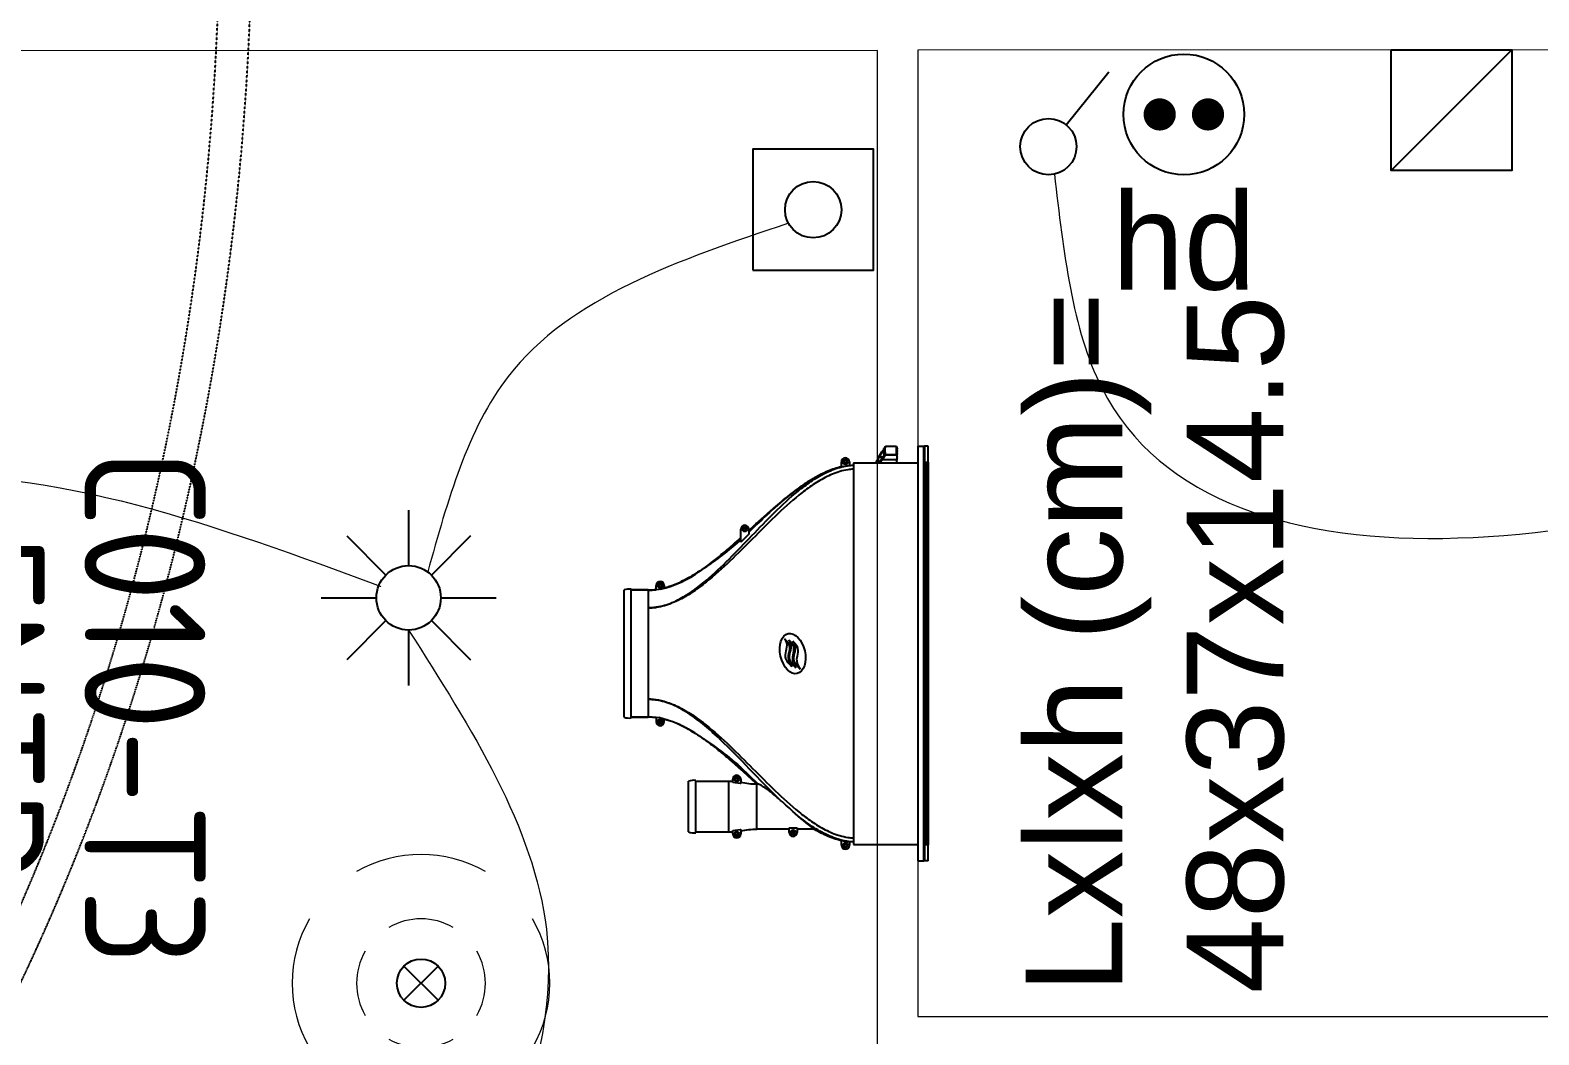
# Model space of a CAD drawing. Header units: millimetres. Extents: x 454430 to 532383, y -370512 to -310890.
# Drawn here: x 470948 to 472822, y -352926 to -351678 of the extents above; entities that cross this region are included whole.
import ezdxf

# ---------------------------------------------------------------- set-up
doc = ezdxf.new("R2010")
doc.units = ezdxf.units.MM
doc.set_wipeout_variables(frame=1)
doc.linetypes.add('prlm_ef', pattern=[0.165, 0.1, -0.065])
for name, color, linetype in [('_GAZELEC-EAU CHAUDE', 1, 'Continuous'), ('prlm-CHAUFF', 30, 'Continuous'), ('prlm-EAU-EF', 161, 'Continuous'), ('prlm-ELEC-CFO', 201, 'Continuous'), ('prlm-ELEC-SSI', 230, 'Continuous')]:
    doc.layers.add(name, color=color, linetype=linetype)
doc.layers.add('prlm-xpoly', color=7, linetype='Continuous', plot=False)
doc.styles.add('prlm-elec-cfo', font='comic.ttf', dxfattribs={"height": 12})
doc.styles.add('prlm-xpoly', font='isocp.shx', dxfattribs={"height": 15})
doc.styles.get("Standard").update_dxf_attribs({"font": 'arial.ttf'})

# ---------------------------------------------------------------- blocks, each defined once
blk = doc.blocks.new('xi.BP')
at = {"layer": 'prlm-ELEC-CFO', "color": 0, "flags": 128}
blk.add_lwpolyline([(-7.5, -7.5), (7.5, -7.5), (7.5, 7.5), (-7.5, 7.5)], close=True, dxfattribs=at)
at = {"layer": 'prlm-ELEC-CFO', "color": 0}
blk.add_circle((0, 0), 3.5, dxfattribs=at)
blk = doc.blocks.new('xi.SPOT')
at = {"color": 0, "lineweight": 5}
blk.add_wipeout([(-4, 0), (-2.83, -2.83), (0, -4), (2.83, -2.83), (4, 0), (2.83, 2.83), (0, 4), (-2.83, 2.83)], dxfattribs=at).dxf.layer = 'prlm-ELEC-CFO'
at = {"layer": 'prlm-ELEC-CFO', "color": 0, "linetype": 'ByBlock', "lineweight": -2, "flags": 128}
for points in [[(0, 10.88), (0, 4)], [(-7.69, 7.69), (-2.83, 2.83)], [(7.69, 7.69), (2.83, 2.83)], [(-10.88, 0), (-4, 0)], [(4, 0), (10.88, 0)], [(-2.83, -2.83), (-7.69, -7.69)], [(2.83, -2.83), (7.69, -7.69)], [(0, -4), (0, -10.88)]]:
    blk.add_lwpolyline(points, dxfattribs=at)
at = {"layer": 'prlm-ELEC-CFO', "color": 0, "linetype": 'ByBlock', "lineweight": -2}
blk.add_circle((0, 0), 4, dxfattribs=at)
blk = doc.blocks.new('xi.PCHD')
at = {"color": 0, "lineweight": 5}
blk.add_wipeout([(-7.5, -7.5), (7.5, -7.5), (7.5, 7.5), (-7.5, 7.5)], dxfattribs=at).dxf.layer = 'prlm-ELEC-CFO'
at = {"layer": 'prlm-ELEC-CFO', "color": 0, "linetype": 'ByBlock', "lineweight": 5, "const_width": 2}
for points in [[(-4, 0, 1), (-2, 0, 1)], [(2, 0, 1), (4, 0, 1)]]:
    blk.add_lwpolyline(points, format="xyb", close=True, dxfattribs=at)
at = {"layer": 'prlm-ELEC-CFO', "color": 0, "linetype": 'ByBlock', "lineweight": -2}
blk.add_circle((0, 0), 7.5, dxfattribs=at)
blk = doc.blocks.new('xi.SA')
at = {"layer": 'prlm-ELEC-CFO', "color": 0}
blk.add_lwpolyline([(0.2, -1.28), (5.5, 5.28)], dxfattribs=at)
blk.add_circle((-2, -4), 3.5, dxfattribs=at)
blk = doc.blocks.new('xi.fum')
at = {"color": 0}
blk.add_wipeout([(-10.61, -10.61), (-15, 0), (-10.61, 10.61), (0, 15), (10.61, 10.61), (15, 0), (10.61, -10.61), (0, -15)], dxfattribs=at).dxf.layer = 'prlm-ELEC-SSI'
at = {"layer": 'prlm-ELEC-SSI', "color": 0}
for points in [[(-2.12, 2.12), (2.12, -2.12)], [(2.12, 2.12), (-2.12, -2.12)]]:
    blk.add_lwpolyline(points, dxfattribs=at)
blk.add_circle((0, 0), 3, dxfattribs=at)
at = {"layer": 'prlm-ELEC-SSI', "color": 0, "lineweight": 13}
for radius, start, end in [(16, 60, 120), (16, 150, 210), (8, 60, 120), (16, 330, 30), (8, 150, 210), (8, 330, 30), (8, 240, 300), (16, 240, 300)]:
    blk.add_arc((0, 0), radius, start, end, dxfattribs=at)
blk = doc.blocks.new('xi.twintop')
at = {"layer": 'prlm-CHAUFF', "ltscale": 50}
for p, q in [((-7.9, 36.5), (7.9, 36.5)), ((-8, 35.6), (8, 35.6)), ((-7.9, 35.6), (-7.9, 33.5)), ((-7.9, 33.5), (-7.9, 35.6)), ((7.9, 35.6), (7.9, 33.5)), ((7.9, 33.5), (7.9, 35.6)), ((-8.61, 31.95), (-8.61, 32.05)), ((-8.61, 32.05), (-8.51, 32.05)), ((-8.51, 31.95), (-8.61, 31.95)), ((-8.51, 32.16), (-8.41, 32.16)), ((-8.51, 32.05), (-8.51, 32.16)), ((-8.51, 31.84), (-8.51, 31.95)), ((-7.9, 32.5), (-8.46, 32.5)), ((-8.41, 32.16), (-8.41, 32.05)), ((-8.41, 32.05), (-8.3, 32.05)), ((-8.3, 31.95), (-8.41, 31.95)), ((-8.41, 31.95), (-8.41, 31.84)), ((-8.3, 32.05), (-8.3, 31.95)), ((-8.16, 31.5), (-7.95, 32.18)), ((-7.9, 32.5), (-7.95, 32.18)), ((-5.67, 33.5), (-7.9, 33.5)), ((5.67, 33.5), (-5.67, 33.5)), ((7.9, 33.5), (5.67, 33.5)), ((7.95, 32.18), (7.9, 32.5)), ((7.9, 32.5), (8.46, 32.5)), ((8.16, 31.5), (7.95, 32.18)), ((8.3, 31.95), (8.3, 32.05)), ((8.3, 32.05), (8.41, 32.05)), ((8.41, 31.95), (8.3, 31.95)), ((8.41, 32.16), (8.51, 32.16)), ((8.41, 32.05), (8.41, 32.16)), ((8.41, 31.84), (8.41, 31.95)), ((8.51, 32.16), (8.51, 32.05)), ((8.51, 32.05), (8.61, 32.05)), ((8.61, 31.95), (8.51, 31.95)), ((8.51, 31.95), (8.51, 31.84)), ((8.61, 32.05), (8.61, 31.95)), ((-8.41, 31.84), (-8.51, 31.84)), ((-8.46, 31.5), (-8.16, 31.5)), ((8.46, 31.5), (8.16, 31.5)), ((8.51, 31.84), (8.41, 31.84)), ((-22.15, 28.5), (-15.85, 28.5)), ((-9.41, 28.48), (-9.41, 28.48)), ((9.12, 29.02), (9.09, 29.02)), ((9.41, 28.48), (9.38, 28.48)), ((-15.75, 27.6), (-22.25, 27.6)), ((-22.15, 27.6), (-22.15, 23.5)), ((-22.15, 27.6), (-22.15, 23.5)), ((-15.85, 27.6), (-15.85, 23.5)), ((-15.85, 27.6), (-15.85, 23.5)), ((-22.56, 22.55), (-22.45, 22.55)), ((-22.56, 22.45), (-22.56, 22.55)), ((-22.45, 22.66), (-22.35, 22.66)), ((-22.45, 22.55), (-22.45, 22.66)), ((-22.4, 23), (-21.97, 23)), ((-22.35, 22.66), (-22.35, 22.55)), ((-22.35, 22.55), (-22.24, 22.55)), ((-22.24, 22.55), (-22.24, 22.45)), ((-15.85, 23.5), (-22.15, 23.5)), ((-21.97, 23), (-21.85, 22.06)), ((-16.15, 22.06), (-16.03, 23)), ((-16.03, 23), (-15.6, 23)), ((-15.76, 22.45), (-15.76, 22.55)), ((-15.76, 22.55), (-15.65, 22.55)), ((-15.65, 22.66), (-15.55, 22.66)), ((-15.65, 22.55), (-15.65, 22.66)), ((-15.55, 22.66), (-15.55, 22.55)), ((-15.55, 22.55), (-15.44, 22.55)), ((-15.44, 22.55), (-15.44, 22.45)), ((-22.45, 22.45), (-22.56, 22.45)), ((-22.45, 22.34), (-22.45, 22.45)), ((-22.35, 22.34), (-22.45, 22.34)), ((-21.85, 22), (-22.4, 22)), ((-22.24, 22.45), (-22.35, 22.45)), ((-22.35, 22.45), (-22.35, 22.34)), ((-21.85, 22.06), (-21.85, 22)), ((-16.2, 19.84), (-14.13, 22)), ((-14.13, 22), (-16.2, 19.84)), ((-16.15, 22), (-16.15, 22.06)), ((-15.6, 22), (-16.15, 22)), ((-15.65, 22.45), (-15.76, 22.45)), ((-15.65, 22.34), (-15.65, 22.45)), ((-15.55, 22.34), (-15.65, 22.34)), ((-15.55, 22.45), (-15.55, 22.34)), ((-15.44, 22.45), (-15.55, 22.45)), ((14.83, 21), (13.83, 22)), ((13.83, 22), (15.44, 22)), ((15.44, 21), (14.83, 21)), ((15.28, 21.45), (15.28, 21.55)), ((15.28, 21.55), (15.39, 21.55)), ((15.39, 21.45), (15.28, 21.45)), ((15.39, 21.66), (15.49, 21.66)), ((15.39, 21.55), (15.39, 21.66)), ((15.39, 21.34), (15.39, 21.45)), ((15.49, 21.34), (15.39, 21.34)), ((15.49, 21.66), (15.49, 21.55)), ((15.49, 21.55), (15.6, 21.55)), ((15.49, 21.45), (15.49, 21.34)), ((15.6, 21.45), (15.49, 21.45)), ((15.6, 21.55), (15.6, 21.45)), ((-21.8, 20), (-16.2, 20)), ((-21.8, 16), (-21.8, 20)), ((-21.8, 16), (-21.8, 20)), ((-16.2, 19.84), (-16.2, 20)), ((-16.2, 19.84), (-16.2, 20)), ((-22.36, 15.45), (-22.36, 15.55)), ((-22.36, 15.55), (-22.25, 15.55)), ((-22.25, 15.45), (-22.36, 15.45)), ((-22.25, 15.66), (-22.15, 15.66)), ((-22.25, 15.55), (-22.25, 15.66)), ((-22.25, 15.34), (-22.25, 15.45)), ((-22.15, 15.34), (-22.25, 15.34)), ((-22.2, 16), (-21.65, 16)), ((-21.65, 15), (-22.2, 15)), ((-22.15, 15.66), (-22.15, 15.55)), ((-22.15, 15.55), (-22.04, 15.55)), ((-22.15, 15.45), (-22.15, 15.34)), ((-22.04, 15.45), (-22.15, 15.45)), ((-22.04, 15.55), (-22.04, 15.45)), ((-21.8, 12.88), (-21.8, 15)), ((-21.8, 12.88), (-21.8, 15)), ((-21.65, 16), (-21.65, 15)), ((-23.8, 9.5), (-23.19, 9.5)), ((23.19, 9.5), (23.8, 9.5)), ((-23.96, 8.95), (-23.96, 9.05)), ((-23.96, 9.05), (-23.85, 9.05)), ((-23.85, 8.95), (-23.96, 8.95)), ((-23.85, 9.16), (-23.75, 9.16)), ((-23.85, 9.05), (-23.85, 9.16)), ((-23.85, 8.84), (-23.85, 8.95)), ((-23.75, 8.84), (-23.85, 8.84)), ((-23.36, 8.5), (-23.8, 8.5)), ((-23.75, 9.16), (-23.75, 9.05)), ((-23.75, 9.05), (-23.64, 9.05)), ((-23.75, 8.95), (-23.75, 8.84)), ((-23.64, 8.95), (-23.75, 8.95)), ((23.7, 8), (-23.7, 8)), ((-23.7, 8), (-23.7, 0)), ((-23.64, 9.05), (-23.64, 8.95)), ((-23.36, 8.42), (-23.36, 8.5)), ((23.36, 8.42), (23.36, 8.5)), ((23.8, 8.5), (23.36, 8.5)), ((23.64, 8.95), (23.64, 9.05)), ((23.64, 9.05), (23.75, 9.05)), ((23.75, 8.95), (23.64, 8.95)), ((23.7, 8), (23.7, 0)), ((23.75, 9.16), (23.85, 9.16)), ((23.75, 9.05), (23.75, 9.16)), ((23.75, 8.84), (23.75, 8.95)), ((23.85, 8.84), (23.75, 8.84)), ((23.85, 9.16), (23.85, 9.05)), ((23.85, 9.05), (23.96, 9.05)), ((23.85, 8.95), (23.85, 8.84)), ((23.96, 8.95), (23.85, 8.95)), ((23.96, 9.05), (23.96, 8.95)), ((24.18, 4.47), (23.7, 4.81)), ((24.06, 4.42), (23.7, 4.66)), ((24.06, 2.6), (24.06, 4.42)), ((24.64, 4.04), (24.06, 4.42)), ((24.2, 4.46), (24.18, 4.47)), ((24.54, 4.24), (24.2, 4.46)), ((24.35, 4.85), (24.33, 4.89)), ((24.35, 4.36), (24.35, 4.85)), ((24.35, 4.85), (24.36, 4.85)), ((24.41, 4.79), (24.43, 4.83)), ((24.41, 4.79), (24.41, 4.32)), ((25.01, 4.43), (24.41, 4.79)), ((24.43, 4.83), (25.04, 4.47)), ((24.64, 4.04), (24.72, 4.01)), ((24.64, 2.6), (24.64, 4.04)), ((24.72, 4.01), (24.72, 2.65)), ((25.04, 4.47), (25.01, 4.43)), ((25.01, 4.25), (25.01, 4.43)), ((25.02, 4.42), (25.01, 4.43)), ((25.06, 4.46), (25.02, 4.42)), ((25.02, 4.42), (25.02, 4.25)), ((25.28, 4.25), (25.02, 4.42)), ((25.04, 4.47), (25.06, 4.46)), ((25.06, 4.46), (25.39, 4.24)), ((25.71, 2.65), (25.71, 4.01)), ((23.7, 2.6), (24.06, 2.6)), ((23.7, 2.57), (23.73, 2.6)), ((23.79, 2.6), (23.88, 2.51)), ((23.88, 2.51), (23.97, 2.6)), ((24.04, 2.6), (24.13, 2.51)), ((24.64, 2.6), (24.06, 2.6)), ((24.13, 2.51), (24.22, 2.6)), ((24.18, 2.56), (24.24, 2.51)), ((24.24, 2.51), (24.3, 2.58)), ((24.28, 2.6), (24.37, 2.51)), ((24.37, 2.51), (24.46, 2.6)), ((24.42, 2.57), (24.48, 2.51)), ((24.48, 2.51), (24.56, 2.58)), ((24.54, 2.6), (24.63, 2.51)), ((24.63, 2.51), (24.72, 2.6)), ((24.72, 2.65), (24.64, 2.6)), ((24.64, 2.6), (24.64, 2.6)), ((25.66, 2.6), (24.64, 2.6)), ((24.7, 2.58), (24.77, 2.51)), ((24.72, 2.65), (25.71, 2.65)), ((24.73, 2.6), (24.82, 2.51)), ((24.77, 2.51), (24.79, 2.53)), ((24.82, 2.51), (24.91, 2.6)), ((24.9, 2.59), (24.98, 2.51)), ((24.98, 2.51), (25.07, 2.6)), ((25.02, 2.54), (25.05, 2.51)), ((25.05, 2.51), (25.09, 2.55)), ((25.06, 2.58), (25.13, 2.51)), ((25.13, 2.51), (25.22, 2.6)), ((25.19, 2.57), (25.25, 2.51)), ((25.25, 2.51), (25.34, 2.6)), ((25.27, 2.53), (25.29, 2.51)), ((25.29, 2.51), (25.32, 2.54)), ((25.31, 2.56), (25.36, 2.51)), ((25.36, 2.51), (25.45, 2.6)), ((25.4, 2.55), (25.44, 2.51)), ((25.44, 2.51), (25.53, 2.6)), ((25.48, 2.54), (25.51, 2.51)), ((25.51, 2.51), (25.6, 2.6)), ((25.53, 2.53), (25.55, 2.51)), ((25.55, 2.51), (25.64, 2.6)), ((25.71, 2.65), (25.66, 2.6)), ((25.66, 2.6), (25.66, 2.6)), ((-25.75, 0), (-25.75, -0.73)), ((25.75, 0), (-25.75, 0)), ((25.75, 0), (25.75, -0.73)), ((-25.75, -0.81), (-25.75, -0.73)), ((-25.75, -0.73), (25.75, -0.73)), ((-25.75, -1.3), (-25.75, -0.81)), ((25.75, -0.81), (-25.75, -0.81)), ((-25.75, -1.3), (25.75, -1.3)), ((23.75, -0.99), (-23.75, -0.99)), ((-23.75, -1.06), (-23.75, -0.99)), ((-23.55, -0.99), (-23.75, -1.06)), ((-23.75, -1.06), (23.75, -1.06)), ((23.75, -1.11), (-23.75, -1.11)), ((-23.75, -1.16), (-23.75, -1.11)), ((-23.59, -1.11), (-23.75, -1.16)), ((-23.75, -1.16), (23.75, -1.16)), ((23.75, -1.2), (-23.75, -1.2)), ((-23.75, -1.23), (-23.75, -1.2)), ((-23.64, -1.2), (-23.75, -1.23)), ((-23.75, -1.23), (23.75, -1.23)), ((23.75, -1.26), (-23.75, -1.26)), ((-23.75, -1.28), (-23.75, -1.26)), ((-23.68, -1.26), (-23.75, -1.28)), ((-23.75, -1.28), (23.75, -1.28)), ((23.75, -1.29), (-23.75, -1.29)), ((-23.75, -1.3), (-23.75, -1.29)), ((-23.73, -1.29), (-23.75, -1.3)), ((-23.75, -1.3), (23.75, -1.3)), ((23.75, -1.06), (23.55, -0.99)), ((23.75, -1.16), (23.59, -1.11)), ((23.75, -1.23), (23.64, -1.2)), ((23.75, -1.28), (23.68, -1.26)), ((23.75, -1.3), (23.73, -1.29)), ((23.75, -0.99), (23.75, -1.06)), ((23.75, -1.11), (23.75, -1.16)), ((23.75, -1.2), (23.75, -1.23)), ((23.75, -1.26), (23.75, -1.28)), ((23.75, -1.29), (23.75, -1.3)), ((25.75, -0.73), (25.75, -0.81)), ((25.75, -1.3), (25.75, -0.81))]:
    blk.add_line(p, q, dxfattribs=at)
for centre, radius in [((-8.46, 32), 0.3), ((-8.46, 32), 0.25), ((8.46, 32), 0.3), ((8.46, 32), 0.25), ((-22.4, 22.5), 0.3), ((-22.4, 22.5), 0.25), ((-15.6, 22.5), 0.3), ((-15.6, 22.5), 0.25), ((15.44, 21.5), 0.3), ((15.44, 21.5), 0.25), ((-22.2, 15.5), 0.3), ((-22.2, 15.5), 0.25), ((-23.8, 9), 0.3), ((-23.8, 9), 0.25), ((23.8, 9), 0.3), ((23.8, 9), 0.25)]:
    blk.add_circle(centre, radius, dxfattribs=at)
for centre, radius, start, end in [((-6.01, 35.83), 2, 160.5755, 186.7441), ((-6.01, 35.83), 2, 160.5755, 186.7441), ((6.01, 35.83), 2, 353.2559, 19.4245), ((6.01, 35.83), 2, 353.2559, 19.4245), ((-8.46, 32), 0.5, 90, 270), ((-15.67, 33.51), 7.77, 352.5456, 359.9423), ((-15.72, 33.51), 7.82, 352.5763, 359.9264), ((-15.07, 33.49), 7.17, 352.0923, 353.5448), ((-15.07, 33.49), 7.17, 353.9053, 0.1157), ((15.11, 33.49), 7.25, 179.9215, 187.8382), ((15.67, 33.51), 7.77, 180.0577, 187.4544), ((15.72, 33.51), 7.82, 180.0736, 187.4237), ((21.1, 34.98), 13.43, 192.9954, 216.0824), ((8.46, 32), 0.5, 270, 90), ((-19.51, 34.47), 11.74, 332.3321, 345.441), ((-19.16, 34.32), 11.35, 332.1374, 345.6929), ((19.16, 34.32), 11.35, 194.4106, 207.8626), ((-20.26, 27.83), 2, 160.5755, 186.7441), ((-20.26, 27.83), 2, 160.5755, 186.7441), ((-17.74, 27.83), 2, 353.2559, 19.4245), ((-17.74, 27.83), 2, 353.2559, 19.4245), ((-43.13, 48.06), 39, 319.3887, 329.86), ((-43.13, 48.06), 39, 319.3887, 329.8601), ((-26.92, 38.17), 20.01, 331.0483, 332.7983), ((-26.92, 38.17), 20.01, 331.0482, 332.7982), ((26.92, 38.17), 20.01, 207.2018, 208.9518), ((43.13, 48.06), 39, 210.1399, 220.6113), ((43.13, 48.06), 39, 212.5506, 220.6113), ((-22.4, 22.5), 0.5, 90, 270), ((-15.6, 22.5), 0.5, 270, 90), ((-22.51, 30.1), 11.66, 315.9701, 320.4245), ((-22.76, 30.33), 11.99, 316.0326, 320.3619), ((22.51, 30.1), 11.66, 219.5755, 224.0299), ((22.76, 30.33), 11.99, 219.6381, 223.9674), ((15.44, 21.5), 0.5, 270, 90), ((-44.74, 40.05), 35.1, 315.7111, 319.5265), ((-22.2, 15.5), 0.5, 90, 270), ((-2.48, -0.77), 23.65, 136.4099, 144.7501), ((-23.8, 9), 0.5, 90, 270), ((-11.41, 6.64), 12.12, 163.7263, 166.3852), ((23.8, 9), 0.5, 270, 90), ((17.64, -7.23), 13.85, 61.9182, 64.0515), ((17.76, -6.88), 13.43, 62.115, 63.7632), ((18.29, -6.04), 12.5, 61.3177, 61.5903), ((24.75, 5.45), 0.703, 233.033, 242.9325), ((24.72, 5.11), 0.448, 214.6713, 225.4982), ((25.88, 4.92), 0.836, 234.1326, 239.2425), ((18.29, -6.04), 12.5, 53.7494, 55.0637)]:
    blk.add_arc(centre, radius, start, end, dxfattribs=at)
blk.add_ellipse((0, 15.55), major_axis=(2.49, 0.57), ratio=0.600775, dxfattribs=at)
for points, knots in [([(-5.67, 33.5), (-5.67, 33.33), (-5.68, 33.16), (-5.7, 32.82), (-5.72, 32.65), (-5.8, 32.15), (-5.87, 31.82), (-6.05, 31.16), (-6.16, 30.84), (-6.41, 30.21), (-6.55, 29.9), (-7, 29), (-7.34, 28.43), (-8.08, 27.34), (-8.47, 26.81), (-9.69, 25.27), (-10.57, 24.3), (-12.38, 22.39), (-13.32, 21.46), (-15.19, 19.6), (-16.12, 18.67), (-17.95, 16.77), (-18.84, 15.8), (-20.08, 14.27), (-20.47, 13.75), (-21.03, 12.94), (-21.21, 12.66), (-21.55, 12.09), (-21.72, 11.8), (-22.17, 10.91), (-22.43, 10.31), (-22.7, 9.36), (-22.77, 9.03), (-22.86, 8.47), (-22.88, 8.24), (-22.89, 8)], [0, 0, 0, 0, 0.015625, 0.015625, 0.03125, 0.03125, 0.0625, 0.0625, 0.09375, 0.09375, 0.125, 0.125, 0.1875, 0.1875, 0.25, 0.25, 0.375, 0.375, 0.5, 0.5, 0.625, 0.625, 0.75, 0.75, 0.8125, 0.8125, 0.84375, 0.84375, 0.875, 0.875, 0.9375, 0.9375, 0.96875, 0.96875, 0.9907189, 0.9907189, 0.9907189, 0.9907189]), ([(-18.04, 17.26), (-16.85, 18.51), (-15.59, 19.7), (-13.1, 22.1), (-11.85, 23.3), (-10.07, 25.17), (-9.49, 25.81), (-8.39, 27.13), (-7.87, 27.82), (-7.16, 28.91), (-6.93, 29.29), (-6.52, 30.07), (-6.33, 30.48), (-6.02, 31.31), (-5.89, 31.74), (-5.76, 32.39), (-5.73, 32.61), (-5.69, 32.95), (-5.69, 33.06), (-5.67, 33.28), (-5.67, 33.39), (-5.67, 33.5)], [0, 0, 0, 0, 0.25, 0.25, 0.5, 0.5, 0.625, 0.625, 0.75, 0.75, 0.8125, 0.8125, 0.875, 0.875, 0.9375, 0.9375, 0.96875, 0.96875, 0.984375, 0.984375, 1, 1, 1, 1]), ([(5.67, 33.5), (5.67, 33.33), (5.68, 33.16), (5.71, 32.81), (5.73, 32.64), (5.81, 32.14), (5.88, 31.8), (6.08, 31.14), (6.2, 30.82), (6.47, 30.19), (6.62, 29.88), (7.1, 28.98), (7.46, 28.42), (8.23, 27.34), (8.65, 26.82), (9.93, 25.3), (10.84, 24.34), (12.72, 22.46), (13.69, 21.54), (15.61, 19.69), (16.57, 18.77), (18.43, 16.87), (19.34, 15.9), (20.59, 14.36), (20.99, 13.83), (21.55, 13), (21.73, 12.72), (22.07, 12.15), (22.24, 11.85), (22.69, 10.95), (22.94, 10.33), (23.21, 9.37), (23.28, 9.05), (23.36, 8.48), (23.38, 8.24), (23.39, 8)], [0, 0, 0, 0, 0.015625, 0.015625, 0.03125, 0.03125, 0.0625, 0.0625, 0.09375, 0.09375, 0.125, 0.125, 0.1875, 0.1875, 0.25, 0.25, 0.375, 0.375, 0.5, 0.5, 0.625, 0.625, 0.75, 0.75, 0.8125, 0.8125, 0.84375, 0.84375, 0.875, 0.875, 0.9375, 0.9375, 0.96875, 0.96875, 0.9908046, 0.9908046, 0.9908046, 0.9908046]), ([(22.89, 8), (22.88, 8.24), (22.86, 8.47), (22.77, 9.03), (22.7, 9.36), (22.43, 10.31), (22.17, 10.91), (21.72, 11.8), (21.55, 12.09), (21.21, 12.66), (21.03, 12.94), (20.47, 13.75), (20.08, 14.27), (18.84, 15.8), (17.95, 16.77), (16.12, 18.67), (15.18, 19.6), (13.32, 21.46), (12.38, 22.39), (10.57, 24.3), (9.69, 25.27), (8.47, 26.81), (8.08, 27.34), (7.34, 28.43), (7, 29), (6.55, 29.9), (6.41, 30.21), (6.16, 30.84), (6.05, 31.16), (5.87, 31.82), (5.79, 32.15), (5.72, 32.65), (5.7, 32.82), (5.68, 33.16), (5.67, 33.33), (5.67, 33.5)], [0.0092808, 0.0092808, 0.0092808, 0.0092808, 0.03125, 0.03125, 0.0625, 0.0625, 0.125, 0.125, 0.15625, 0.15625, 0.1875, 0.1875, 0.25, 0.25, 0.375, 0.375, 0.5, 0.5, 0.625, 0.625, 0.75, 0.75, 0.8125, 0.8125, 0.875, 0.875, 0.90625, 0.90625, 0.9375, 0.9375, 0.96875, 0.96875, 0.984375, 0.984375, 1, 1, 1, 1]), ([(-8.9, 29.46), (-9.06, 29.12), (-9.43, 28.41), (-10.08, 27.35), (-10.83, 26.27), (-11.65, 25.18), (-12.54, 24.1), (-13.65, 22.81), (-14.86, 21.46), (-15.81, 20.43), (-16.2, 20)], [0.1568082, 0.1568082, 0.1568082, 0.1568082, 0.2305418, 0.3149874, 0.4025619, 0.4929385, 0.5856877, 0.6803551, 0.8317746, 0.9509578, 0.9509578, 0.9509578, 0.9509578]), ([(14.38, 22), (14.06, 22.36), (13.37, 23.14), (12.33, 24.35), (11.38, 25.54), (10.58, 26.62), (9.93, 27.59), (9.37, 28.52), (9.05, 29.15), (8.91, 29.44)], [0.5730592, 0.5730592, 0.5730592, 0.5730592, 0.626259, 0.6884084, 0.7489718, 0.7930827, 0.8358988, 0.8773199, 0.9123747, 0.9123747, 0.9123747, 0.9123747]), ([(23.19, 9.5), (23.12, 9.79), (23.04, 10.07), (22.86, 10.64), (22.75, 10.92), (22.41, 11.74), (22.14, 12.27), (21.56, 13.3), (21.24, 13.8), (20.57, 14.77), (20.21, 15.25), (19.11, 16.65), (18.33, 17.54), (16.73, 19.29), (15.91, 20.15), (15.09, 21)], [0, 0, 0, 0, 0.0625, 0.0625, 0.125, 0.125, 0.25, 0.25, 0.375, 0.375, 0.5, 0.5, 0.75, 0.75, 1, 1, 1, 1]), ([(21.4, 13.55), (21.3, 13.71), (20.98, 14.2), (20.41, 15.02), (19.67, 15.99), (18.88, 16.96), (17.95, 18.04), (16.9, 19.22), (15.98, 20.24), (15.44, 20.84), (15.29, 21)], [0.1694223, 0.1694223, 0.1694223, 0.1694223, 0.1906001, 0.2339285, 0.2787061, 0.3247019, 0.3716424, 0.4351709, 0.4991397, 0.523565, 0.523565, 0.523565, 0.523565]), ([(-18.04, 17.26), (-17.81, 17.52), (-17.58, 17.79), (-17.17, 18.3), (-16.98, 18.55), (-16.64, 19.03), (-16.49, 19.25), (-16.32, 19.53), (-16.28, 19.62), (-16.22, 19.76), (-16.2, 19.81), (-16.2, 19.84)], [0, 0, 0, 0, 0.25, 0.25, 0.5, 0.5, 0.75, 0.75, 0.875, 0.875, 1, 1, 1, 1]), ([(-23.39, 8), (-23.38, 8.28), (-23.35, 8.55), (-23.25, 9.19), (-23.16, 9.55), (-22.84, 10.61), (-22.54, 11.29), (-21.83, 12.6), (-21.42, 13.22), (-20.56, 14.41), (-20.09, 14.98), (-19.62, 15.54)], [0.0331631, 0.0331631, 0.0331631, 0.0331631, 0.125, 0.125, 0.25, 0.25, 0.5, 0.5, 0.75, 0.75, 1, 1, 1, 1]), ([(-1.94, 14.63), (-1.21, 15.35), (-0.84, 15.44), (-0.45, 15.4), (0.16, 15.33), (0.81, 14.93), (1.54, 15.51)], [0, 0, 0, 0, 0.389075, 0.389075, 0.389075, 1, 1, 1, 1]), ([(-1.63, 15.67), (-0.9, 16.39), (-0.53, 16.49), (-0.14, 16.44), (0.47, 16.38), (1.12, 15.98), (1.85, 16.55)], [0, 0, 0, 0, 0.389075, 0.389075, 0.389075, 1, 1, 1, 1]), ([(-23.19, 9.5), (-23.12, 9.8), (-23.04, 10.09), (-22.9, 10.53), (-22.84, 10.67), (-22.74, 10.96), (-22.68, 11.1), (-22.5, 11.53), (-22.37, 11.8), (-22.1, 12.35), (-21.95, 12.61), (-21.8, 12.88)], [0, 0, 0, 0, 0.25, 0.25, 0.375, 0.375, 0.5, 0.5, 0.75, 0.75, 1, 1, 1, 1]), ([(-21.8, 12.88), (-21.96, 12.6), (-22.11, 12.32), (-22.4, 11.74), (-22.54, 11.45), (-22.78, 10.85), (-22.89, 10.55), (-23.01, 10.17), (-23.03, 10.1), (-23.05, 10.03)], [0, 0, 0, 0, 0.25, 0.25, 0.5, 0.5, 0.75, 0.75, 0.8062429, 0.8062429, 0.8062429, 0.8062429]), ([(24.24, 4.96), (24.23, 4.96), (24.23, 4.96), (24.22, 4.97), (24.2, 4.97), (24.19, 4.97), (24.18, 4.98), (24.16, 4.98), (24.15, 4.98), (24.13, 4.99), (24.11, 4.99), (24.09, 4.99), (24.08, 4.99), (24.05, 4.99), (24.02, 4.99), (23.98, 4.99), (23.93, 4.98), (23.89, 4.98), (23.84, 4.97), (23.78, 4.96), (23.74, 4.95), (23.71, 4.95), (23.7, 4.94)], [0.1059402, 0.1059402, 0.1059402, 0.1059402, 0.1359504, 0.1694868, 0.202886, 0.2361704, 0.2693627, 0.3024859, 0.3355633, 0.3686184, 0.401675, 0.434757, 0.4678887, 0.5010941, 0.5629781, 0.6246926, 0.6863942, 0.7482374, 0.8103737, 0.8729511, 0.9361135, 0.9654522, 0.9654522, 0.9654522, 0.9654522]), ([(23.7, 4.91), (23.71, 4.91), (23.72, 4.91), (23.74, 4.92), (23.78, 4.92), (23.81, 4.93), (23.83, 4.93), (23.86, 4.94), (23.89, 4.94), (23.92, 4.95), (23.94, 4.95), (23.97, 4.95), (23.99, 4.96), (24.02, 4.96), (24.04, 4.96), (24.06, 4.96), (24.08, 4.96), (24.11, 4.96), (24.14, 4.96), (24.18, 4.96), (24.21, 4.95), (24.24, 4.95), (24.26, 4.94), (24.28, 4.93), (24.3, 4.92), (24.32, 4.91), (24.33, 4.9), (24.33, 4.89)], [0.053874, 0.053874, 0.053874, 0.053874, 0.0607104, 0.0907643, 0.1206402, 0.1503557, 0.1799287, 0.2093776, 0.238721, 0.2679778, 0.2971672, 0.3263086, 0.3554219, 0.3845269, 0.4136437, 0.4427926, 0.4719939, 0.5012681, 0.5562327, 0.6110034, 0.6657154, 0.7205017, 0.7754929, 0.8308166, 0.8865967, 0.9429527, 1, 1, 1, 1]), ([(24.35, 4.85), (24.35, 4.86), (24.35, 4.86), (24.34, 4.87), (24.33, 4.88), (24.32, 4.88), (24.31, 4.89), (24.3, 4.89), (24.29, 4.9), (24.28, 4.9), (24.26, 4.91), (24.25, 4.91), (24.23, 4.91), (24.22, 4.92), (24.2, 4.92), (24.18, 4.92), (24.17, 4.92), (24.15, 4.92), (24.12, 4.92), (24.09, 4.92), (24.05, 4.92), (24, 4.92), (23.95, 4.91), (23.9, 4.9), (23.85, 4.89), (23.79, 4.88), (23.74, 4.87), (23.71, 4.86), (23.7, 4.86)], [0, 0, 0, 0, 0.0300773, 0.0600539, 0.0899314, 0.1197114, 0.1493956, 0.1789856, 0.2084831, 0.2378898, 0.2672073, 0.2964374, 0.3255817, 0.3546421, 0.3836203, 0.4125181, 0.4413372, 0.4700795, 0.4987468, 0.5532579, 0.6080368, 0.6630958, 0.7184471, 0.7741027, 0.8300742, 0.8863734, 0.9430116, 0.9677174, 0.9677174, 0.9677174, 0.9677174]), ([(24.65, 4.2), (24.65, 4.2), (24.64, 4.2), (24.64, 4.2), (24.63, 4.2), (24.63, 4.2), (24.62, 4.2), (24.61, 4.21), (24.6, 4.21), (24.59, 4.21), (24.58, 4.22), (24.55, 4.23), (24.54, 4.24), (24.54, 4.24)], [0, 0, 0, 0, 0.061789, 0.122374, 0.182441, 0.242697, 0.303842, 0.366548, 0.43144, 0.49908, 0.668346, 0.832646, 1, 1, 1, 1]), ([(25.45, 4.21), (25.44, 4.21), (25.44, 4.22), (25.43, 4.22), (25.41, 4.23), (25.4, 4.23), (25.39, 4.24), (25.37, 4.24), (25.36, 4.25), (25.34, 4.25), (25.32, 4.25), (25.3, 4.26), (25.29, 4.26), (25.27, 4.26), (25.24, 4.26), (25.22, 4.26), (25.2, 4.26), (25.17, 4.26), (25.13, 4.26), (25.08, 4.26), (25.03, 4.26), (24.97, 4.25), (24.91, 4.24), (24.85, 4.24), (24.79, 4.23), (24.72, 4.21), (24.67, 4.21), (24.65, 4.2)], [0.0304712, 0.0304712, 0.0304712, 0.0304712, 0.0599457, 0.0897682, 0.1195016, 0.1491541, 0.1787343, 0.2082505, 0.2377114, 0.2671256, 0.2965018, 0.3258487, 0.355175, 0.3844897, 0.4138015, 0.4431194, 0.4724522, 0.5018089, 0.5568669, 0.611863, 0.6668562, 0.7219052, 0.7770682, 0.8324028, 0.8879658, 0.9438132, 1, 1, 1, 1]), ([(25.71, 4.01), (25.69, 4.04), (25.65, 4.06), (25.55, 4.09), (25.48, 4.1), (25.35, 4.1), (25.31, 4.1), (25.21, 4.09), (25.16, 4.09), (24.98, 4.06), (24.86, 4.04), (24.72, 4.01)], [0, 0, 0, 0, 0.25, 0.25, 0.5, 0.5, 0.625, 0.625, 0.75, 0.75, 1, 1, 1, 1])]:
    blk.add_open_spline(points, degree=3, knots=knots, dxfattribs=at)
for points in [[(-22.15, 23.5), (-22.15, 23.33), (-22.14, 23.17), (-22.13, 23)], [(-22.15, 23.5), (-22.15, 23.33), (-22.14, 23.17), (-22.13, 23)], [(-15.85, 23.5), (-15.85, 23.33), (-15.86, 23.17), (-15.87, 23)], [(-15.85, 23.5), (-15.85, 23.33), (-15.86, 23.17), (-15.87, 23)], [(-22.01, 22), (-21.91, 21.33), (-21.8, 20.67), (-21.8, 20)], [(-22.01, 22), (-21.91, 21.33), (-21.8, 20.67), (-21.8, 20)], [(-15.99, 22), (-16.09, 21.33), (-16.2, 20.67), (-16.2, 20)], [(-15.99, 22), (-16.09, 21.33), (-16.2, 20.67), (-16.2, 20)], [(-0.55, 15.04), (-0.94, 15.09), (-1.32, 14.99), (-1.94, 14.63)], [(-1.78, 15.16), (-1.06, 15.88), (-0.68, 15.97), (-0.29, 15.93)], [(-0.39, 15.58), (-0.78, 15.62), (-1.16, 15.52), (-1.78, 15.16)], [(-0.23, 16.09), (-0.63, 16.13), (-1.01, 16.03), (-1.63, 15.67)], [(1.54, 15.51), (0.72, 14.57), (0.07, 14.98), (-0.55, 15.04)], [(1.7, 16.04), (0.88, 15.1), (0.23, 15.51), (-0.39, 15.58)], [(-0.29, 15.93), (0.32, 15.87), (0.96, 15.47), (1.7, 16.04)], [(1.85, 16.55), (1.03, 15.62), (0.38, 16.02), (-0.23, 16.09)], [(-23.19, 9.5), (-23.26, 9.17), (-23.32, 8.84), (-23.36, 8.5)], [(23.36, 8.5), (23.32, 8.84), (23.26, 9.17), (23.19, 9.5)]]:
    blk.add_open_spline(points, degree=3, dxfattribs=at)
at = {"layer": 'prlm-CHAUFF', "ltscale": 50, "insert": (-42.19, -13.41), "char_height": 12, "width": 139.7925, "attachment_point": 1}
blk.add_mtext('Lxlxh (cm)= 48x37x14.5', dxfattribs=at)
blk = doc.blocks.new('xi.th-ch')
at = {"layer": 'prlm-CHAUFF', "color": 0, "linetype": 'ByBlock', "lineweight": -2, "flags": 128}
blk.add_lwpolyline([(-7.5, 7.5), (7.5, 7.5), (7.5, -7.5), (-7.5, -7.5)], close=True, dxfattribs=at)
at = {"layer": 'prlm-CHAUFF', "color": 0}
blk.add_lwpolyline([(-7.5, -7.5), (7.5, 7.5)], dxfattribs=at)

msp = doc.modelspace()

# ---------------------------------------------------------------- linework, layer by layer
at = {"layer": '_GAZELEC-EAU CHAUDE', "linetype": 'prlm_ef'}
msp.add_open_spline([(470047.6, -354703.7), (470049.9, -354664.4), (470052.3, -354624.9), (470058.6, -354545.9), (470062.4, -354506.4), (470069, -354458.8), (470070.2, -354450.6), (470072.5, -354435.3), (470073.7, -354428.3), (470076.1, -354414.3), (470077.3, -354407.3), (470081.2, -354386.5), (470084, -354372.7), (470093, -354331.5), (470099.8, -354304.3), (470123.8, -354218.5), (470143.8, -354161), (470189.2, -354048.1), (470214.7, -353992.6), (470269.9, -353883.3), (470299.6, -353829.5), (470362, -353722.9), (470394.6, -353670.1), (470461.4, -353565.2), (470495.5, -353513), (470576.2, -353390.7), (470622.7, -353320.6), (470713.3, -353179.5), (470757.3, -353108.5), (470811.1, -353014.4), (470823.6, -352992.1), (470846.3, -352950.1), (470856.7, -352930.4), (470877, -352890.7), (470886.8, -352870.8), (470915.6, -352810.7), (470933.8, -352770.2), (470985.4, -352647.5), (471015.7, -352564.2), (471089.2, -352329.6), (471123.9, -352175.7), (471170.4, -351864.5), (471182.1, -351707.3), (471183.4, -351518.2), (471183.1, -351486.2), (471181.9, -351429.1), (471181.1, -351404.1), (471179.4, -351362.9), (471178.6, -351346.6), (471176.8, -351313.9), (471175.8, -351297.6), (471172.4, -351248.7), (471169.9, -351216.1), (471161.4, -351118.3), (471154.7, -351053), (471140.8, -350922.4), (471133.7, -350856.9), (471120.6, -350725.8), (471114.7, -350660), (471108.8, -350572.2), (471107.5, -350550.3), (471105.8, -350516.5), (471105.2, -350504.7), (471103.8, -350469.9), (471103.1, -350447), (471101.5, -350378.3), (471101.4, -350332.5), (471102.9, -350195.2), (471106.7, -350103.6), (471117.4, -349920.8), (471124.4, -349829.5), (471134.2, -349706.7), (471136.8, -349675.2), (471139.4, -349643.7)], degree=3, knots=[0, 0, 0, 0, 116.983353, 116.983353, 233.966707, 233.966707, 258.621377, 258.621377, 279.535643, 279.535643, 300.449909, 300.449909, 342.278442, 342.278442, 425.935507, 425.935507, 608.419115, 608.419115, 790.902722, 790.902722, 973.386329, 973.386329, 1155.869936, 1155.869936, 1338.353544, 1338.353544, 1584.222526, 1584.222526, 1830.091509, 1830.091509, 1905.871383, 1905.871383, 1972.392152, 1972.392152, 2038.912922, 2038.912922, 2171.954461, 2171.954461, 2438.03754, 2438.03754, 2910.777945, 2910.777945, 3383.51835, 3383.51835, 3480.126823, 3480.126823, 3555.54957, 3555.54957, 3604.846581, 3604.846581, 3654.143591, 3654.143591, 3752.737612, 3752.737612, 3949.925654, 3949.925654, 4147.113697, 4147.113697, 4344.301739, 4344.301739, 4409.761547, 4409.761547, 4444.997764, 4444.997764, 4513.223431, 4513.223431, 4649.674763, 4649.674763, 4922.577429, 4922.577429, 5195.480094, 5195.480094, 5289.962729, 5289.962729, 5289.962729, 5289.962729], dxfattribs=at)
at = {"layer": 'prlm-EAU-EF', "linetype": 'prlm_ef'}
for points in [[(469569.9, -337955), (469358.1, -337959.6), (469157, -338026), (469032, -338095.7), (468911.8, -338282.3), (468808.1, -338628.6), (468787.2, -338772.7), (468733, -339298.5), (468701.7, -339648.8), (468701.7, -340119.2), (468701.7, -341477.8), (468701.7, -342357.3), (468701.7, -342970.9), (468701.7, -344403.9), (468701.7, -345978.2), (468701.7, -347401.2), (468701.7, -349080.2), (468701.7, -349567.7), (468761.2, -350207.6), (468761.2, -350711.9), (468761.2, -351352.1), (468761.2, -352112.3), (468761.2, -353908.8), (468761.2, -356396.4), (468761.2, -358086.2), (468761.2, -360937.3), (468761.2, -361178.1), (468741.6, -362017), (468834, -362459.5), (469206.5, -362938.1), (469650.7, -363152.4), (470100.8, -363225.7), (470487.6, -363207.9), (470817.5, -363005.9), (470949.6, -362785.8), (470949.6, -362519.6), (470846.5, -362343.8), (470615.4, -362209.4), (470224.6, -362143.1)], [(470087.5, -354706.1), (470111.9, -354442.2), (470901.5, -352930.6), (471219.6, -351367.1), (471144.7, -350492), (471179.2, -349646.9)]]:
    msp.add_spline(points, degree=3, dxfattribs=at)
at = {"layer": 'prlm-ELEC-CFO', "lineweight": 13}
for points in [[(471889.7, -351917.9), (471541.5, -352108.2), (471441.6, -352350.9)], [(470255.1, -352413), (470779.1, -352233.1), (471383.7, -352368.9)], [(471417.8, -352423.1), (471588.9, -352794.7), (471417.8, -353320.7)]]:
    msp.add_spline(points, degree=3, dxfattribs=at)
at = {"layer": 'prlm-xpoly', "lineweight": 0}
for points in [[(472916.5, -351702.5), (472050.4, -351702.9), (472050.4, -352903.1), (476261.6, -352903.1), (476261.6, -349599.7), (472246.4, -349600.3), (472246.4, -351652.8), (472916.4, -351652.5)], [(472000.4, -351703.4), (469429.5, -351704.2), (469426.9, -353095.7), (470879.6, -353096.1), (470866.7, -355337.1), (472000.4, -355337.1), (472000.4, -355287.1), (472670.1, -355287.1), (472670.1, -354136.8), (472000.4, -354136.8)]]:
    msp.add_lwpolyline(points, close=True, dxfattribs=at)

# ---------------------------------------------------------------- block references
at = {"layer": 'prlm-CHAUFF', "xscale": 10, "yscale": 10, "zscale": 10}
msp.add_blockref('xi.th-ch', (472713.5, -351777.6), dxfattribs=at)
at = {"layer": 'prlm-ELEC-CFO', "xscale": 10, "yscale": 10, "zscale": 10}
msp.add_blockref('xi.BP', (471920.4, -351901.1), dxfattribs=at)

# ---------------------------------------------------------------- texts
at = {"layer": 'prlm-xpoly', "lineweight": 20, "insert": (470890.1, -352519.1), "char_height": 150, "attachment_point": 5, "rotation": 270, "line_spacing_factor": 0.8, "style": 'prlm-xpoly'}
msp.add_mtext('C010-T3\\PENTR\\P6.88', dxfattribs=at)

# ---------------------------------------------------------------- next in the draw order: block references
at = {"layer": 'prlm-ELEC-CFO', "xscale": 10, "yscale": 10, "zscale": 10}
for name, p in [('xi.PCHD', (472380.9, -351782.8)), ('xi.SPOT', (471417.8, -352383.1))]:
    msp.add_blockref(name, p, dxfattribs=at)
at = {"layer": 'prlm-ELEC-SSI', "xscale": 10, "yscale": 10, "zscale": 10}
msp.add_blockref('xi.fum', (471433.2, -352861.7), dxfattribs=at)

# ---------------------------------------------------------------- next in the draw order: texts
at = {"layer": 'prlm-ELEC-CFO', "lineweight": 20, "insert": (472381, -351941.1), "char_height": 120, "attachment_point": 5, "line_spacing_factor": 0.8, "style": 'prlm-elec-cfo', "bg_fill": 3, "box_fill_scale": 1.1, "bg_fill_color": 256, "bg_fill_transparency": 0}
msp.add_mtext('hd', dxfattribs=at)

# ---------------------------------------------------------------- next in the draw order: linework, layer by layer
at = {"layer": 'prlm-ELEC-CFO', "lineweight": 13}
msp.add_spline([(472220.1, -351857), (472278.9, -352122.3), (473344.9, -352154.7), (474293.5, -351294.9)], degree=3, dxfattribs=at)

# ---------------------------------------------------------------- next in the draw order: block references
at = {"layer": 'prlm-CHAUFF', "ltscale": 50, "xscale": 10, "yscale": 10, "zscale": 10, "rotation": 90.00156953543372}
msp.add_blockref('xi.twintop', (472050.4, -352452.3), dxfattribs=at)
at = {"layer": 'prlm-ELEC-CFO', "xscale": 10, "yscale": 10, "zscale": 10}
msp.add_blockref('xi.SA', (472232.6, -351782.8), dxfattribs=at)

doc.saveas('drawing.dxf')
